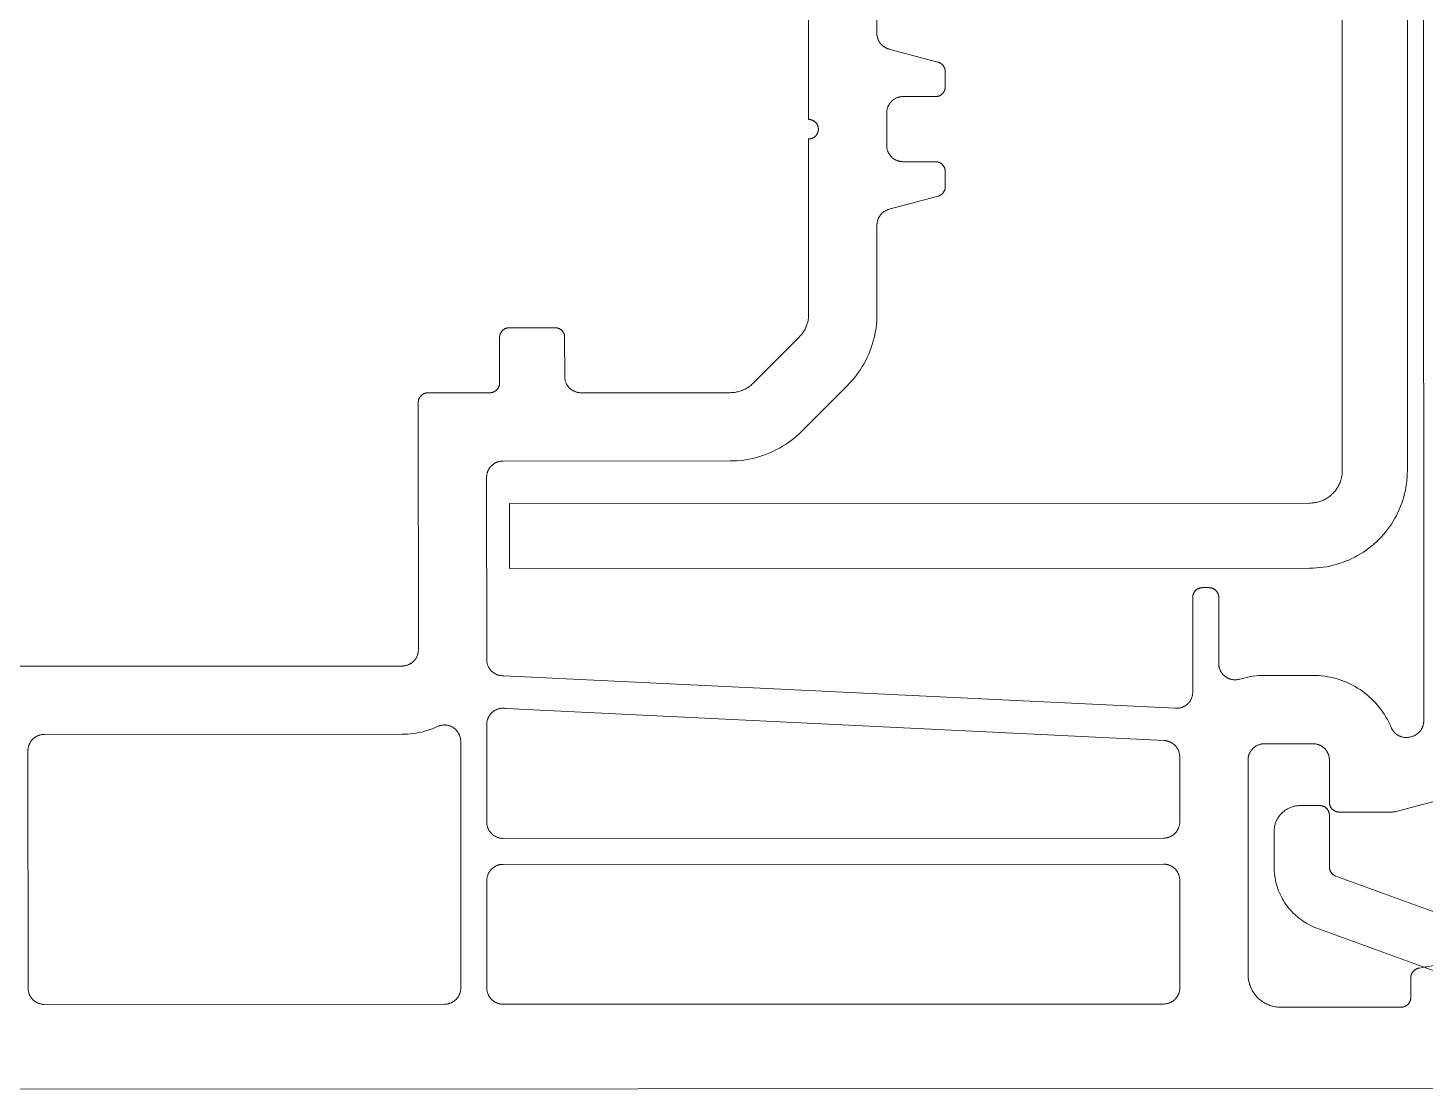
# Model space of a CAD drawing. Header units: metres. Extents: x 19 to 230, y -653 to -519.
# Drawn here: x 25.29885 to 25.34179, y -530.01703 to -529.9844 of the extents above; entities that cross this region are included whole.
import ezdxf

# ---------------------------------------------------------------- set-up
doc = ezdxf.new("R2010")
doc.units = ezdxf.units.M
doc.header["$LTSCALE"] = 0.0125
doc.layers.add('05Fenster', color=171, linetype='Continuous', lineweight=15)
doc.layers.add('Fenster2', color=161, linetype='Continuous', lineweight=5)

# ---------------------------------------------------------------- blocks, each defined once
blk = doc.blocks.new('ElementFe seite')
at = {"layer": 'Fenster2', "flags": 128}
for points in [[(56.799, 205.2), (108.299, 205.2)], [(102.299, 202.7), (102.265, 202.699), (102.231, 202.697), (102.197, 202.695), (102.163, 202.69), (102.13, 202.685), (102.096, 202.679), (102.063, 202.671), (102.03, 202.663), (101.997, 202.653), (101.965, 202.642), (101.933, 202.63), (101.901, 202.617), (101.87, 202.603), (101.839, 202.588), (101.809, 202.571), (101.78, 202.554), (101.751, 202.536), (101.723, 202.517), (101.695, 202.497), (101.668, 202.476), (101.642, 202.454), (101.617, 202.431), (101.592, 202.407), (101.569, 202.382), (101.546, 202.357), (101.524, 202.331), (101.503, 202.304), (101.482, 202.276), (101.463, 202.248), (101.445, 202.219), (101.428, 202.19), (101.412, 202.16), (101.396, 202.129), (101.382, 202.098), (101.369, 202.067), (101.357, 202.035), (101.346, 202.002), (101.337, 201.97), (101.328, 201.937), (101.32, 201.903), (101.314, 201.87), (101.309, 201.836), (101.305, 201.802), (101.302, 201.768), (101.3, 201.734), (101.299, 201.7)], [(105.999, 202.7), (102.299, 202.7)], [(106.299, 202.4), (106.299, 202.41), (106.299, 202.42), (106.298, 202.43), (106.297, 202.441), (106.295, 202.451), (106.293, 202.461), (106.291, 202.471), (106.288, 202.481), (106.285, 202.491), (106.282, 202.5), (106.279, 202.51), (106.275, 202.519), (106.27, 202.529), (106.266, 202.538), (106.261, 202.547), (106.256, 202.556), (106.25, 202.564), (106.245, 202.573), (106.239, 202.581), (106.232, 202.589), (106.226, 202.597), (106.219, 202.605), (106.212, 202.612), (106.204, 202.619), (106.197, 202.626), (106.189, 202.633), (106.181, 202.639), (106.172, 202.645), (106.164, 202.651), (106.155, 202.656), (106.146, 202.661), (106.137, 202.666), (106.128, 202.671), (106.119, 202.675), (106.11, 202.679), (106.1, 202.682), (106.09, 202.686), (106.08, 202.689), (106.07, 202.691), (106.061, 202.694), (106.05, 202.695), (106.04, 202.697), (106.03, 202.698), (106.02, 202.699), (106.01, 202.7), (105.999, 202.7)], [(64.299, 202.6), (64.282, 202.6), (64.265, 202.599), (64.248, 202.597), (64.231, 202.595), (64.214, 202.593), (64.197, 202.589), (64.181, 202.586), (64.164, 202.581), (64.148, 202.576), (64.132, 202.571), (64.116, 202.565), (64.1, 202.558), (64.084, 202.551), (64.069, 202.544), (64.054, 202.536), (64.039, 202.527), (64.025, 202.518), (64.011, 202.508), (63.997, 202.498), (63.983, 202.488), (63.97, 202.477), (63.958, 202.465), (63.945, 202.453), (63.934, 202.441), (63.922, 202.428), (63.911, 202.415), (63.901, 202.402), (63.89, 202.388), (63.881, 202.374), (63.872, 202.36), (63.863, 202.345), (63.855, 202.33), (63.847, 202.315), (63.84, 202.299), (63.834, 202.283), (63.828, 202.267), (63.822, 202.251), (63.818, 202.235), (63.813, 202.218), (63.809, 202.202), (63.806, 202.185), (63.804, 202.168), (63.802, 202.151), (63.8, 202.134), (63.799, 202.117), (63.799, 202.1)], [(76.599, 202.6), (64.299, 202.6)], [(77.099, 202.1), (77.099, 202.117), (77.098, 202.134), (77.097, 202.151), (77.095, 202.168), (77.092, 202.185), (77.089, 202.202), (77.085, 202.218), (77.081, 202.235), (77.076, 202.251), (77.071, 202.267), (77.065, 202.283), (77.058, 202.299), (77.051, 202.315), (77.043, 202.33), (77.035, 202.345), (77.027, 202.36), (77.018, 202.374), (77.008, 202.388), (76.998, 202.402), (76.987, 202.415), (76.976, 202.428), (76.965, 202.441), (76.953, 202.453), (76.941, 202.465), (76.928, 202.477), (76.915, 202.488), (76.902, 202.498), (76.888, 202.508), (76.874, 202.518), (76.859, 202.527), (76.845, 202.536), (76.829, 202.544), (76.814, 202.551), (76.799, 202.558), (76.783, 202.565), (76.767, 202.571), (76.751, 202.576), (76.734, 202.581), (76.718, 202.586), (76.701, 202.589), (76.684, 202.593), (76.668, 202.595), (76.651, 202.597), (76.634, 202.599), (76.617, 202.6), (76.599, 202.6)], [(78.399, 202.6), (78.382, 202.6), (78.365, 202.599), (78.348, 202.597), (78.331, 202.595), (78.315, 202.593), (78.298, 202.589), (78.281, 202.586), (78.265, 202.581), (78.248, 202.576), (78.232, 202.571), (78.216, 202.565), (78.2, 202.558), (78.185, 202.551), (78.169, 202.544), (78.154, 202.536), (78.14, 202.527), (78.125, 202.518), (78.111, 202.508), (78.097, 202.498), (78.084, 202.488), (78.071, 202.477), (78.058, 202.465), (78.046, 202.453), (78.034, 202.441), (78.023, 202.428), (78.012, 202.415), (78.001, 202.402), (77.991, 202.388), (77.981, 202.374), (77.972, 202.36), (77.964, 202.345), (77.956, 202.33), (77.948, 202.315), (77.941, 202.299), (77.934, 202.283), (77.928, 202.267), (77.923, 202.251), (77.918, 202.235), (77.914, 202.218), (77.91, 202.202), (77.907, 202.185), (77.904, 202.168), (77.902, 202.151), (77.901, 202.134), (77.9, 202.117), (77.899, 202.1)], [(98.699, 202.6), (78.399, 202.6)], [(99.199, 202.1), (99.199, 202.117), (99.198, 202.134), (99.197, 202.151), (99.195, 202.168), (99.192, 202.185), (99.189, 202.202), (99.185, 202.218), (99.181, 202.235), (99.176, 202.251), (99.171, 202.267), (99.165, 202.283), (99.158, 202.299), (99.151, 202.315), (99.143, 202.33), (99.135, 202.345), (99.127, 202.36), (99.118, 202.374), (99.108, 202.388), (99.098, 202.402), (99.087, 202.415), (99.076, 202.428), (99.065, 202.441), (99.053, 202.453), (99.041, 202.465), (99.028, 202.477), (99.015, 202.488), (99.002, 202.498), (98.988, 202.508), (98.974, 202.518), (98.959, 202.527), (98.945, 202.536), (98.929, 202.544), (98.914, 202.551), (98.899, 202.558), (98.883, 202.565), (98.867, 202.571), (98.851, 202.576), (98.834, 202.581), (98.818, 202.586), (98.801, 202.589), (98.784, 202.593), (98.768, 202.595), (98.751, 202.597), (98.734, 202.599), (98.717, 202.6), (98.699, 202.6)], [(106.299, 201.796), (106.299, 202.4)], [(63.799, 202.1), (63.799, 194.8)], [(77.099, 194.514), (77.099, 202.1)], [(77.899, 202.1), (77.899, 198.8)], [(99.199, 198.8), (99.199, 202.1)], [(101.299, 201.7), (101.299, 195.1)], [(103.415, 200.269), (107.015, 201.579)], [(106.547, 201.501), (106.537, 201.503), (106.527, 201.505), (106.517, 201.508), (106.507, 201.511), (106.497, 201.515), (106.487, 201.518), (106.477, 201.522), (106.468, 201.527), (106.459, 201.532), (106.449, 201.537), (106.44, 201.542), (106.432, 201.548), (106.423, 201.554), (106.415, 201.56), (106.407, 201.567), (106.399, 201.574), (106.391, 201.581), (106.384, 201.588), (106.377, 201.596), (106.37, 201.604), (106.363, 201.612), (106.357, 201.62), (106.351, 201.629), (106.345, 201.638), (106.34, 201.646), (106.335, 201.656), (106.33, 201.665), (106.325, 201.674), (106.321, 201.684), (106.318, 201.694), (106.314, 201.704), (106.311, 201.714), (106.308, 201.724), (106.306, 201.734), (106.304, 201.744), (106.302, 201.755), (106.301, 201.765), (106.3, 201.776), (106.3, 201.786), (106.299, 201.796)], [(108.213, 201.207), (106.547, 201.501)], [(102.099, 198.39), (102.101, 198.457), (102.104, 198.525), (102.11, 198.593), (102.118, 198.66), (102.128, 198.727), (102.141, 198.794), (102.156, 198.86), (102.173, 198.926), (102.192, 198.991), (102.214, 199.055), (102.237, 199.119), (102.263, 199.182), (102.291, 199.244), (102.321, 199.304), (102.353, 199.364), (102.387, 199.423), (102.423, 199.48), (102.461, 199.537), (102.501, 199.592), (102.543, 199.645), (102.586, 199.697), (102.631, 199.748), (102.678, 199.797), (102.727, 199.844), (102.777, 199.89), (102.829, 199.934), (102.882, 199.976), (102.936, 200.017), (102.992, 200.055), (103.05, 200.092), (103.108, 200.126), (103.167, 200.159), (103.228, 200.19), (103.29, 200.218), (103.352, 200.245), (103.415, 200.269)], [(107.597, 199.982), (103.997, 198.671)], [(77.899, 198.8), (77.9, 198.783), (77.901, 198.766), (77.902, 198.749), (77.904, 198.732), (77.907, 198.715), (77.91, 198.698), (77.914, 198.681), (77.918, 198.665), (77.923, 198.649), (77.928, 198.632), (77.934, 198.616), (77.941, 198.601), (77.948, 198.585), (77.956, 198.57), (77.964, 198.555), (77.972, 198.54), (77.981, 198.526), (77.991, 198.511), (78.001, 198.498), (78.012, 198.484), (78.023, 198.471), (78.034, 198.459), (78.046, 198.446), (78.058, 198.434), (78.071, 198.423), (78.084, 198.412), (78.097, 198.401), (78.111, 198.391), (78.125, 198.382), (78.14, 198.373), (78.154, 198.364), (78.169, 198.356), (78.185, 198.348), (78.2, 198.341), (78.216, 198.335), (78.232, 198.329), (78.248, 198.323), (78.265, 198.318), (78.281, 198.314), (78.298, 198.31), (78.315, 198.307), (78.331, 198.304), (78.348, 198.302), (78.365, 198.301), (78.382, 198.3), (78.399, 198.3)], [(98.699, 198.3), (98.717, 198.3), (98.734, 198.301), (98.751, 198.302), (98.768, 198.304), (98.784, 198.307), (98.801, 198.31), (98.818, 198.314), (98.834, 198.318), (98.851, 198.323), (98.867, 198.329), (98.883, 198.335), (98.899, 198.341), (98.914, 198.348), (98.929, 198.356), (98.945, 198.364), (98.959, 198.373), (98.974, 198.382), (98.988, 198.391), (99.002, 198.401), (99.015, 198.412), (99.028, 198.423), (99.041, 198.434), (99.053, 198.446), (99.065, 198.459), (99.076, 198.471), (99.087, 198.484), (99.098, 198.498), (99.108, 198.511), (99.118, 198.526), (99.127, 198.54), (99.135, 198.555), (99.143, 198.57), (99.151, 198.585), (99.158, 198.601), (99.165, 198.616), (99.171, 198.632), (99.176, 198.649), (99.181, 198.665), (99.185, 198.681), (99.189, 198.698), (99.192, 198.715), (99.195, 198.732), (99.197, 198.749), (99.198, 198.766), (99.199, 198.783), (99.199, 198.8)], [(103.997, 198.671), (103.987, 198.668), (103.978, 198.664), (103.969, 198.66), (103.96, 198.655), (103.951, 198.65), (103.942, 198.645), (103.933, 198.639), (103.925, 198.634), (103.917, 198.628), (103.909, 198.621), (103.901, 198.615), (103.894, 198.608), (103.886, 198.601), (103.879, 198.593), (103.872, 198.586), (103.866, 198.578), (103.86, 198.57), (103.854, 198.562), (103.848, 198.553), (103.843, 198.545), (103.838, 198.536), (103.833, 198.527), (103.828, 198.518), (103.824, 198.508), (103.82, 198.499), (103.817, 198.489), (103.813, 198.48), (103.81, 198.47), (103.808, 198.46), (103.806, 198.45), (103.804, 198.44), (103.802, 198.43), (103.801, 198.42), (103.8, 198.41), (103.8, 198.4), (103.799, 198.39)], [(78.399, 198.3), (98.699, 198.3)], [(102.099, 197.3), (102.099, 198.39)], [(103.799, 198.39), (103.799, 196.8)], [(78.399, 197.5), (78.382, 197.5), (78.365, 197.499), (78.348, 197.497), (78.331, 197.495), (78.315, 197.493), (78.298, 197.489), (78.281, 197.486), (78.265, 197.481), (78.248, 197.476), (78.232, 197.471), (78.216, 197.465), (78.2, 197.458), (78.185, 197.451), (78.169, 197.444), (78.154, 197.436), (78.14, 197.427), (78.125, 197.418), (78.111, 197.408), (78.097, 197.398), (78.084, 197.388), (78.071, 197.377), (78.058, 197.365), (78.046, 197.353), (78.034, 197.341), (78.023, 197.328), (78.012, 197.315), (78.001, 197.302), (77.991, 197.288), (77.981, 197.274), (77.972, 197.26), (77.964, 197.245), (77.956, 197.23), (77.948, 197.215), (77.941, 197.199), (77.934, 197.183), (77.928, 197.167), (77.923, 197.151), (77.918, 197.135), (77.914, 197.118), (77.91, 197.102), (77.907, 197.085), (77.904, 197.068), (77.902, 197.051), (77.901, 197.034), (77.9, 197.017), (77.899, 197)], [(98.699, 197.5), (78.399, 197.5)], [(99.199, 197), (99.199, 197.017), (99.198, 197.034), (99.197, 197.051), (99.195, 197.068), (99.192, 197.085), (99.189, 197.102), (99.185, 197.118), (99.181, 197.135), (99.176, 197.151), (99.171, 197.167), (99.165, 197.183), (99.158, 197.199), (99.151, 197.215), (99.143, 197.23), (99.135, 197.245), (99.127, 197.26), (99.118, 197.274), (99.108, 197.288), (99.098, 197.302), (99.087, 197.315), (99.076, 197.328), (99.065, 197.341), (99.053, 197.353), (99.041, 197.365), (99.028, 197.377), (99.015, 197.388), (99.002, 197.398), (98.988, 197.408), (98.974, 197.418), (98.959, 197.427), (98.945, 197.436), (98.929, 197.444), (98.914, 197.451), (98.899, 197.458), (98.883, 197.465), (98.867, 197.471), (98.851, 197.476), (98.834, 197.481), (98.818, 197.486), (98.801, 197.489), (98.784, 197.493), (98.768, 197.495), (98.751, 197.497), (98.734, 197.499), (98.717, 197.5), (98.699, 197.5)], [(102.899, 196.5), (102.872, 196.5), (102.845, 196.502), (102.818, 196.504), (102.791, 196.507), (102.764, 196.511), (102.737, 196.517), (102.71, 196.523), (102.684, 196.529), (102.657, 196.537), (102.632, 196.546), (102.606, 196.556), (102.581, 196.566), (102.556, 196.577), (102.531, 196.59), (102.507, 196.602), (102.484, 196.616), (102.461, 196.631), (102.438, 196.646), (102.416, 196.662), (102.395, 196.679), (102.374, 196.697), (102.353, 196.715), (102.334, 196.734), (102.315, 196.754), (102.296, 196.774), (102.279, 196.795), (102.262, 196.816), (102.246, 196.838), (102.231, 196.861), (102.216, 196.884), (102.202, 196.908), (102.189, 196.932), (102.177, 196.956), (102.166, 196.981), (102.155, 197.006), (102.146, 197.032), (102.137, 197.058), (102.129, 197.084), (102.122, 197.11), (102.116, 197.137), (102.111, 197.164), (102.107, 197.191), (102.104, 197.218), (102.101, 197.245), (102.1, 197.272), (102.099, 197.3)], [(77.899, 197), (77.899, 194)], [(99.199, 195), (99.199, 197)], [(103.799, 196.8), (103.799, 196.79), (103.799, 196.779), (103.798, 196.769), (103.797, 196.759), (103.795, 196.749), (103.793, 196.739), (103.791, 196.729), (103.788, 196.719), (103.785, 196.709), (103.782, 196.699), (103.779, 196.69), (103.775, 196.68), (103.77, 196.671), (103.766, 196.662), (103.761, 196.653), (103.756, 196.644), (103.75, 196.635), (103.745, 196.627), (103.739, 196.619), (103.732, 196.61), (103.726, 196.603), (103.719, 196.595), (103.712, 196.588), (103.704, 196.581), (103.697, 196.574), (103.689, 196.567), (103.681, 196.561), (103.672, 196.555), (103.664, 196.549), (103.655, 196.543), (103.646, 196.538), (103.637, 196.533), (103.628, 196.529), (103.619, 196.525), (103.61, 196.521), (103.6, 196.517), (103.59, 196.514), (103.58, 196.511), (103.57, 196.508), (103.561, 196.506), (103.55, 196.504), (103.54, 196.503), (103.53, 196.501), (103.52, 196.501), (103.51, 196.5), (103.499, 196.5)], [(103.799, 196.4), (103.8, 196.41), (103.8, 196.42), (103.801, 196.43), (103.802, 196.441), (103.804, 196.451), (103.806, 196.461), (103.808, 196.471), (103.811, 196.481), (103.814, 196.491), (103.817, 196.5), (103.82, 196.51), (103.824, 196.519), (103.829, 196.529), (103.833, 196.538), (103.838, 196.547), (103.843, 196.556), (103.849, 196.564), (103.854, 196.573), (103.86, 196.581), (103.867, 196.589), (103.873, 196.597), (103.88, 196.605), (103.887, 196.612), (103.895, 196.619), (103.902, 196.626), (103.91, 196.633), (103.918, 196.639), (103.926, 196.645), (103.935, 196.651), (103.944, 196.656), (103.952, 196.661), (103.961, 196.666), (103.971, 196.671), (103.98, 196.675), (103.989, 196.679), (103.999, 196.682), (104.009, 196.686), (104.019, 196.689), (104.028, 196.691), (104.038, 196.694), (104.048, 196.695), (104.059, 196.697), (104.069, 196.698), (104.079, 196.699), (104.089, 196.7), (104.099, 196.7)], [(104.099, 196.7), (105.727, 196.7)], [(105.727, 196.7), (105.743, 196.7), (105.76, 196.699), (105.776, 196.697), (105.792, 196.696), (105.808, 196.693), (105.824, 196.69), (105.84, 196.687), (105.856, 196.683)], [(105.856, 196.683), (108.429, 195.993)], [(103.499, 196.5), (102.899, 196.5)], [(103.799, 195.624), (103.799, 196.4)], [(103.799, 195.1), (103.799, 195.624)], [(98.724, 194.5), (98.741, 194.501), (98.758, 194.503), (98.776, 194.505), (98.793, 194.508), (98.81, 194.512), (98.826, 194.516), (98.843, 194.521), (98.859, 194.526), (98.876, 194.532), (98.892, 194.538), (98.908, 194.545), (98.923, 194.552), (98.939, 194.56), (98.954, 194.569), (98.968, 194.578), (98.983, 194.588), (98.997, 194.598), (99.011, 194.608), (99.024, 194.619), (99.037, 194.631), (99.049, 194.642), (99.062, 194.655), (99.073, 194.667), (99.085, 194.681), (99.095, 194.694), (99.106, 194.708), (99.115, 194.722), (99.125, 194.737), (99.134, 194.752), (99.142, 194.767), (99.15, 194.782), (99.157, 194.798), (99.164, 194.814), (99.17, 194.83), (99.175, 194.846), (99.18, 194.863), (99.185, 194.88), (99.189, 194.896), (99.192, 194.913), (99.195, 194.931), (99.197, 194.948), (99.198, 194.965), (99.199, 194.982), (99.199, 195)], [(101.299, 195.1), (101.3, 195.083), (101.301, 195.066), (101.302, 195.049), (101.304, 195.032), (101.307, 195.015), (101.31, 194.998), (101.314, 194.981), (101.318, 194.965), (101.323, 194.949), (101.328, 194.932), (101.334, 194.916), (101.341, 194.901), (101.348, 194.885), (101.356, 194.87), (101.364, 194.855), (101.372, 194.84), (101.381, 194.826), (101.391, 194.811), (101.401, 194.798), (101.412, 194.784), (101.423, 194.771), (101.434, 194.759), (101.446, 194.746), (101.458, 194.734), (101.471, 194.723), (101.484, 194.712), (101.497, 194.701), (101.511, 194.691), (101.525, 194.682), (101.54, 194.673), (101.554, 194.664), (101.569, 194.656), (101.585, 194.648), (101.6, 194.641), (101.616, 194.635), (101.632, 194.629), (101.648, 194.623), (101.665, 194.618), (101.681, 194.614), (101.698, 194.61), (101.715, 194.607), (101.731, 194.604), (101.748, 194.602), (101.765, 194.601), (101.782, 194.6), (101.799, 194.6)], [(103.299, 194.6), (103.317, 194.6), (103.334, 194.601), (103.351, 194.602), (103.368, 194.604), (103.384, 194.607), (103.401, 194.61), (103.418, 194.614), (103.434, 194.618), (103.451, 194.623), (103.467, 194.629), (103.483, 194.635), (103.499, 194.641), (103.514, 194.648), (103.53, 194.656), (103.545, 194.664), (103.559, 194.673), (103.574, 194.682), (103.588, 194.691), (103.602, 194.701), (103.615, 194.712), (103.628, 194.723), (103.641, 194.734), (103.653, 194.746), (103.665, 194.759), (103.676, 194.771), (103.687, 194.784), (103.698, 194.798), (103.708, 194.811), (103.718, 194.826), (103.727, 194.84), (103.735, 194.855), (103.743, 194.87), (103.751, 194.885), (103.758, 194.901), (103.765, 194.916), (103.771, 194.932), (103.776, 194.949), (103.781, 194.965), (103.785, 194.981), (103.789, 194.998), (103.792, 195.015), (103.795, 195.032), (103.797, 195.049), (103.798, 195.066), (103.799, 195.083), (103.799, 195.1)], [(63.799, 194.8), (63.799, 194.783), (63.8, 194.766), (63.802, 194.749), (63.804, 194.732), (63.806, 194.715), (63.809, 194.698), (63.813, 194.681), (63.818, 194.665), (63.822, 194.649), (63.828, 194.632), (63.834, 194.616), (63.84, 194.601), (63.847, 194.585), (63.855, 194.57), (63.863, 194.555), (63.872, 194.54), (63.881, 194.526), (63.89, 194.511), (63.901, 194.498), (63.911, 194.484), (63.922, 194.471), (63.934, 194.459), (63.945, 194.446), (63.958, 194.434), (63.97, 194.423), (63.983, 194.412), (63.997, 194.401), (64.011, 194.391), (64.025, 194.382), (64.039, 194.373), (64.054, 194.364), (64.069, 194.356), (64.084, 194.348), (64.1, 194.341), (64.116, 194.335), (64.132, 194.329), (64.148, 194.323), (64.164, 194.318), (64.181, 194.314), (64.197, 194.31), (64.214, 194.307), (64.231, 194.304), (64.248, 194.302), (64.265, 194.301), (64.282, 194.3), (64.299, 194.3)], [(101.799, 194.6), (103.299, 194.6)], [(64.299, 194.3), (75.299, 194.3)], [(75.299, 194.3), (75.386, 194.298), (75.472, 194.294), (75.559, 194.287), (75.645, 194.277), (75.73, 194.264), (75.815, 194.248), (75.9, 194.23), (75.984, 194.208), (76.067, 194.184), (76.149, 194.157), (76.23, 194.127), (76.311, 194.095), (76.39, 194.06)], [(76.39, 194.06), (76.406, 194.053), (76.422, 194.047), (76.438, 194.041), (76.454, 194.036), (76.471, 194.031), (76.488, 194.027), (76.505, 194.023), (76.522, 194.02), (76.539, 194.018), (76.556, 194.016), (76.573, 194.015), (76.59, 194.014), (76.608, 194.014), (76.625, 194.015), (76.642, 194.016), (76.659, 194.018), (76.676, 194.02), (76.693, 194.023), (76.71, 194.027), (76.727, 194.031), (76.744, 194.035), (76.76, 194.041), (76.776, 194.046), (76.792, 194.053), (76.808, 194.06), (76.824, 194.067), (76.839, 194.075), (76.854, 194.084), (76.869, 194.093), (76.883, 194.102), (76.897, 194.112), (76.911, 194.123), (76.924, 194.134), (76.937, 194.145), (76.95, 194.157), (76.962, 194.17), (76.974, 194.182), (76.985, 194.195), (76.996, 194.209), (77.006, 194.223), (77.016, 194.237), (77.025, 194.252), (77.034, 194.266), (77.042, 194.282), (77.05, 194.297), (77.057, 194.313), (77.064, 194.329), (77.07, 194.345), (77.075, 194.361), (77.08, 194.378), (77.085, 194.394), (77.089, 194.411), (77.092, 194.428), (77.095, 194.445), (77.097, 194.462), (77.098, 194.48), (77.099, 194.497), (77.099, 194.514)], [(78.489, 193.508), (98.724, 194.5)], [(105.7, 194.101), (105.664, 194.019), (105.625, 193.938), (105.584, 193.858), (105.539, 193.78), (105.492, 193.703), (105.443, 193.628), (105.39, 193.555), (105.336, 193.483), (105.279, 193.414), (105.219, 193.346), (105.157, 193.281), (105.093, 193.218), (105.027, 193.157), (104.959, 193.098), (104.888, 193.042), (104.816, 192.988), (104.742, 192.937), (104.667, 192.888), (104.589, 192.842), (104.51, 192.799), (104.43, 192.759), (104.348, 192.721), (104.265, 192.686), (104.181, 192.654), (104.096, 192.625), (104.01, 192.599), (103.923, 192.576), (103.835, 192.556), (103.747, 192.539), (103.658, 192.525), (103.569, 192.514), (103.479, 192.506), (103.389, 192.501), (103.299, 192.5)], [(106.291, 194.392), (106.275, 194.396), (106.258, 194.4), (106.241, 194.403), (106.224, 194.405), (106.207, 194.407), (106.19, 194.408), (106.173, 194.409), (106.156, 194.409), (106.139, 194.409), (106.121, 194.408), (106.104, 194.406), (106.087, 194.404), (106.071, 194.401), (106.054, 194.397), (106.037, 194.393), (106.021, 194.389), (106.004, 194.384), (105.988, 194.378), (105.972, 194.372), (105.956, 194.365), (105.941, 194.358), (105.926, 194.35), (105.911, 194.342), (105.896, 194.333), (105.882, 194.323), (105.868, 194.314), (105.854, 194.303), (105.841, 194.293), (105.828, 194.281), (105.815, 194.27), (105.803, 194.258), (105.791, 194.245), (105.78, 194.232), (105.769, 194.219), (105.759, 194.205), (105.749, 194.191), (105.74, 194.177), (105.731, 194.163), (105.722, 194.148), (105.714, 194.132), (105.707, 194.117), (105.7, 194.101)], [(106.329, 194.382), (106.291, 194.392)], [(106.699, 193.899), (106.699, 193.916), (106.698, 193.934), (106.697, 193.951), (106.695, 193.968), (106.692, 193.985), (106.689, 194.002), (106.685, 194.019), (106.681, 194.035), (106.676, 194.052), (106.67, 194.068), (106.664, 194.084), (106.657, 194.1), (106.65, 194.116), (106.642, 194.131), (106.634, 194.146), (106.625, 194.161), (106.616, 194.175), (106.606, 194.19), (106.596, 194.203), (106.585, 194.217), (106.574, 194.23), (106.563, 194.243), (106.551, 194.255), (106.538, 194.267), (106.525, 194.278), (106.512, 194.289), (106.498, 194.3), (106.484, 194.31), (106.47, 194.32), (106.455, 194.329), (106.44, 194.337), (106.425, 194.345), (106.41, 194.353), (106.394, 194.36), (106.378, 194.366), (106.362, 194.372), (106.345, 194.377), (106.329, 194.382)], [(77.899, 194), (77.9, 193.983), (77.901, 193.965), (77.902, 193.948), (77.904, 193.931), (77.907, 193.914), (77.91, 193.898), (77.914, 193.881), (77.918, 193.864), (77.923, 193.848), (77.929, 193.831), (77.935, 193.815), (77.941, 193.8), (77.948, 193.784), (77.956, 193.769), (77.964, 193.753), (77.973, 193.739), (77.982, 193.724), (77.992, 193.71), (78.002, 193.696), (78.013, 193.683), (78.024, 193.67), (78.036, 193.657), (78.047, 193.645), (78.06, 193.633), (78.073, 193.621), (78.086, 193.61), (78.099, 193.6), (78.113, 193.59), (78.128, 193.58), (78.142, 193.571), (78.157, 193.563), (78.172, 193.554), (78.188, 193.547), (78.203, 193.54), (78.219, 193.533), (78.235, 193.528), (78.252, 193.522), (78.268, 193.517), (78.285, 193.513), (78.302, 193.509), (78.318, 193.506), (78.335, 193.504), (78.352, 193.502), (78.37, 193.501), (78.387, 193.5), (78.404, 193.5), (78.421, 193.5), (78.438, 193.501), (78.455, 193.503), (78.472, 193.505), (78.489, 193.508)], [(106.699, 152.3), (106.699, 193.899)], [(99.075, 193.508), (78.427, 192.499)], [(99.599, 193.009), (99.599, 193.026), (99.598, 193.043), (99.597, 193.061), (99.595, 193.078), (99.592, 193.095), (99.589, 193.112), (99.585, 193.128), (99.581, 193.145), (99.576, 193.162), (99.57, 193.178), (99.564, 193.194), (99.557, 193.21), (99.55, 193.225), (99.542, 193.241), (99.534, 193.256), (99.525, 193.271), (99.516, 193.285), (99.506, 193.3), (99.496, 193.313), (99.485, 193.327), (99.474, 193.34), (99.463, 193.353), (99.45, 193.365), (99.438, 193.377), (99.425, 193.388), (99.412, 193.399), (99.398, 193.41), (99.384, 193.42), (99.37, 193.429), (99.355, 193.439), (99.34, 193.447), (99.325, 193.455), (99.31, 193.463), (99.294, 193.47), (99.278, 193.476), (99.262, 193.482), (99.245, 193.487), (99.229, 193.492), (99.212, 193.496), (99.195, 193.5), (99.178, 193.503), (99.161, 193.505), (99.144, 193.507), (99.127, 193.508), (99.11, 193.509), (99.092, 193.509), (99.075, 193.508)], [(99.599, 190.1), (99.599, 193.009)], [(78.427, 192.499), (78.41, 192.5), (78.392, 192.5), (78.375, 192.499), (78.358, 192.498), (78.341, 192.496), (78.324, 192.494), (78.306, 192.491), (78.29, 192.488), (78.273, 192.483), (78.256, 192.479), (78.24, 192.474), (78.223, 192.468), (78.207, 192.461), (78.191, 192.454), (78.176, 192.447), (78.16, 192.439), (78.145, 192.43), (78.131, 192.421), (78.116, 192.412), (78.102, 192.402), (78.088, 192.391), (78.075, 192.38), (78.062, 192.369), (78.05, 192.357), (78.037, 192.345), (78.026, 192.332), (78.014, 192.319), (78.004, 192.305), (77.993, 192.291), (77.983, 192.277), (77.974, 192.263), (77.965, 192.248), (77.957, 192.233), (77.949, 192.217), (77.942, 192.201), (77.935, 192.186), (77.929, 192.169), (77.924, 192.153), (77.918, 192.136), (77.914, 192.12), (77.91, 192.103), (77.907, 192.086), (77.904, 192.069), (77.902, 192.052), (77.901, 192.034), (77.9, 192.017), (77.899, 192)], [(101.045, 192.612), (101.028, 192.617), (101.011, 192.621), (100.994, 192.624), (100.977, 192.627), (100.96, 192.63), (100.943, 192.631), (100.926, 192.633), (100.909, 192.633), (100.891, 192.633), (100.874, 192.633), (100.857, 192.632), (100.84, 192.63), (100.823, 192.627), (100.806, 192.624), (100.789, 192.621), (100.772, 192.617), (100.755, 192.612), (100.739, 192.607), (100.723, 192.601), (100.706, 192.595), (100.691, 192.588), (100.675, 192.58), (100.66, 192.572), (100.645, 192.564), (100.63, 192.555), (100.616, 192.545), (100.602, 192.535), (100.588, 192.524), (100.575, 192.513), (100.562, 192.502), (100.549, 192.49), (100.537, 192.478), (100.525, 192.465), (100.514, 192.452), (100.503, 192.438), (100.493, 192.425), (100.483, 192.41), (100.474, 192.396), (100.465, 192.381), (100.457, 192.366), (100.449, 192.35), (100.442, 192.335), (100.435, 192.319), (100.429, 192.303), (100.423, 192.286), (100.418, 192.27), (100.414, 192.253), (100.41, 192.236), (100.407, 192.219), (100.404, 192.202), (100.402, 192.185), (100.401, 192.168), (100.4, 192.151), (100.399, 192.133)], [(101.799, 192.5), (101.714, 192.501), (101.629, 192.505), (101.545, 192.512), (101.46, 192.522), (101.376, 192.535), (101.292, 192.55), (101.209, 192.568), (101.126, 192.588), (101.045, 192.612)], [(103.299, 192.5), (101.799, 192.5)], [(75.299, 192.2), (61.39, 192.2)], [(75.799, 191.7), (75.799, 191.717), (75.798, 191.734), (75.797, 191.751), (75.795, 191.768), (75.792, 191.785), (75.789, 191.802), (75.785, 191.818), (75.781, 191.835), (75.776, 191.851), (75.771, 191.867), (75.765, 191.883), (75.758, 191.899), (75.751, 191.915), (75.743, 191.93), (75.735, 191.945), (75.727, 191.96), (75.718, 191.974), (75.708, 191.988), (75.698, 192.002), (75.687, 192.015), (75.676, 192.028), (75.665, 192.041), (75.653, 192.053), (75.641, 192.065), (75.628, 192.077), (75.615, 192.088), (75.602, 192.098), (75.588, 192.108), (75.574, 192.118), (75.559, 192.127), (75.545, 192.136), (75.529, 192.144), (75.514, 192.151), (75.499, 192.158), (75.483, 192.165), (75.467, 192.171), (75.451, 192.176), (75.434, 192.181), (75.418, 192.186), (75.401, 192.189), (75.384, 192.193), (75.368, 192.195), (75.351, 192.197), (75.334, 192.199), (75.317, 192.2), (75.299, 192.2)], [(77.899, 192), (77.899, 186.4)], [(100.399, 192.133), (100.399, 190.1)], [(75.799, 184.1), (75.799, 191.7)], [(99.899, 189.8), (99.889, 189.8), (99.879, 189.801), (99.868, 189.801), (99.858, 189.803), (99.847, 189.804), (99.837, 189.806), (99.827, 189.809), (99.817, 189.811), (99.807, 189.814), (99.797, 189.818), (99.787, 189.822), (99.777, 189.826), (99.768, 189.83), (99.759, 189.835), (99.749, 189.84), (99.74, 189.845), (99.732, 189.851), (99.723, 189.857), (99.715, 189.863), (99.707, 189.87), (99.699, 189.877), (99.691, 189.884), (99.684, 189.891), (99.677, 189.899), (99.67, 189.907), (99.663, 189.915), (99.657, 189.923), (99.651, 189.932), (99.645, 189.941), (99.64, 189.95), (99.635, 189.959), (99.63, 189.968), (99.625, 189.978), (99.621, 189.987), (99.618, 189.997), (99.614, 190.007), (99.611, 190.017), (99.608, 190.027), (99.606, 190.037), (99.604, 190.048), (99.602, 190.058), (99.601, 190.068), (99.6, 190.079), (99.6, 190.089), (99.599, 190.1)], [(100.399, 190.1), (100.399, 190.09), (100.399, 190.079), (100.398, 190.069), (100.397, 190.059), (100.395, 190.049), (100.393, 190.039), (100.391, 190.029), (100.388, 190.019), (100.385, 190.009), (100.382, 189.999), (100.379, 189.99), (100.375, 189.98), (100.37, 189.971), (100.366, 189.962), (100.361, 189.953), (100.356, 189.944), (100.35, 189.935), (100.345, 189.927), (100.339, 189.919), (100.332, 189.91), (100.326, 189.903), (100.319, 189.895), (100.312, 189.888), (100.304, 189.881), (100.297, 189.874), (100.289, 189.867), (100.281, 189.861), (100.272, 189.855), (100.264, 189.849), (100.255, 189.843), (100.247, 189.838), (100.237, 189.833), (100.228, 189.829), (100.219, 189.825), (100.21, 189.821), (100.2, 189.817), (100.19, 189.814), (100.18, 189.811), (100.17, 189.808), (100.161, 189.806), (100.15, 189.804), (100.14, 189.803), (100.13, 189.801), (100.12, 189.801), (100.11, 189.8), (100.099, 189.8)], [(100.099, 189.8), (99.899, 189.8)], [(78.599, 189.2), (103.199, 189.2)], [(78.599, 187.2), (78.599, 189.2)], [(103.199, 189.2), (103.302, 189.198), (103.404, 189.193), (103.506, 189.184), (103.608, 189.172), (103.709, 189.156), (103.81, 189.137), (103.91, 189.114), (104.009, 189.089), (104.107, 189.059), (104.204, 189.027), (104.3, 188.991), (104.395, 188.951), (104.488, 188.909), (104.58, 188.863), (104.67, 188.815), (104.758, 188.763), (104.845, 188.708), (104.929, 188.651), (105.012, 188.59), (105.093, 188.527), (105.171, 188.461), (105.247, 188.392), (105.321, 188.321), (105.392, 188.247), (105.461, 188.171), (105.527, 188.093), (105.59, 188.013), (105.65, 187.93), (105.708, 187.845), (105.763, 187.759), (105.814, 187.67), (105.863, 187.58), (105.909, 187.488), (105.951, 187.395), (105.99, 187.3), (106.026, 187.204), (106.059, 187.107), (106.088, 187.009), (106.114, 186.91), (106.137, 186.81), (106.156, 186.71), (106.172, 186.608), (106.184, 186.507), (106.192, 186.405), (106.198, 186.302), (106.199, 186.2)], [(103.199, 187.2), (78.599, 187.2)], [(104.199, 186.2), (104.199, 186.234), (104.197, 186.268), (104.194, 186.302), (104.19, 186.336), (104.185, 186.37), (104.179, 186.403), (104.171, 186.437), (104.162, 186.47), (104.153, 186.502), (104.142, 186.535), (104.13, 186.567), (104.117, 186.598), (104.103, 186.629), (104.087, 186.66), (104.071, 186.69), (104.054, 186.719), (104.036, 186.748), (104.016, 186.776), (103.996, 186.804), (103.975, 186.831), (103.953, 186.857), (103.93, 186.882), (103.907, 186.907), (103.882, 186.931), (103.857, 186.954), (103.831, 186.976), (103.804, 186.997), (103.776, 187.017), (103.748, 187.036), (103.719, 187.054), (103.69, 187.071), (103.66, 187.088), (103.629, 187.103), (103.598, 187.117), (103.566, 187.13), (103.534, 187.142), (103.502, 187.153), (103.469, 187.163), (103.436, 187.171), (103.403, 187.179), (103.369, 187.185), (103.336, 187.19), (103.302, 187.195), (103.268, 187.197), (103.234, 187.199), (103.199, 187.2)], [(77.899, 186.4), (77.9, 186.383), (77.901, 186.366), (77.902, 186.349), (77.904, 186.332), (77.907, 186.315), (77.91, 186.298), (77.914, 186.281), (77.918, 186.265), (77.923, 186.249), (77.928, 186.232), (77.934, 186.216), (77.941, 186.201), (77.948, 186.185), (77.956, 186.17), (77.964, 186.155), (77.972, 186.14), (77.981, 186.126), (77.991, 186.111), (78.001, 186.098), (78.012, 186.084), (78.023, 186.071), (78.034, 186.059), (78.046, 186.046), (78.058, 186.034), (78.071, 186.023), (78.084, 186.012), (78.097, 186.001), (78.111, 185.991), (78.125, 185.982), (78.14, 185.973), (78.154, 185.964), (78.169, 185.956), (78.185, 185.948), (78.2, 185.941), (78.216, 185.935), (78.232, 185.929), (78.248, 185.923), (78.265, 185.918), (78.281, 185.914), (78.298, 185.91), (78.315, 185.907), (78.331, 185.904), (78.348, 185.902), (78.365, 185.901), (78.382, 185.9), (78.399, 185.9)], [(104.199, 156.6), (104.199, 186.2)], [(106.199, 186.2), (106.199, 156.6)], [(78.399, 185.9), (85.385, 185.9)], [(85.385, 185.9), (85.491, 185.898), (85.597, 185.893), (85.702, 185.884), (85.807, 185.871), (85.912, 185.855), (86.016, 185.835), (86.119, 185.812), (86.222, 185.785), (86.323, 185.755), (86.423, 185.721), (86.522, 185.684), (86.62, 185.643), (86.717, 185.599), (86.811, 185.552), (86.905, 185.502), (86.996, 185.449), (87.085, 185.392), (87.173, 185.332), (87.258, 185.27), (87.342, 185.205), (87.423, 185.136), (87.501, 185.065), (87.577, 184.992)], [(87.577, 184.992), (88.991, 183.578)], [(76.099, 183.8), (76.089, 183.8), (76.079, 183.801), (76.069, 183.801), (76.059, 183.803), (76.048, 183.804), (76.038, 183.806), (76.028, 183.808), (76.019, 183.811), (76.009, 183.814), (75.999, 183.817), (75.989, 183.821), (75.98, 183.825), (75.971, 183.829), (75.961, 183.833), (75.952, 183.838), (75.944, 183.843), (75.935, 183.849), (75.926, 183.855), (75.918, 183.861), (75.91, 183.867), (75.902, 183.874), (75.895, 183.881), (75.887, 183.888), (75.88, 183.895), (75.873, 183.903), (75.867, 183.91), (75.86, 183.919), (75.854, 183.927), (75.849, 183.935), (75.843, 183.944), (75.838, 183.953), (75.833, 183.962), (75.829, 183.971), (75.824, 183.98), (75.82, 183.99), (75.817, 183.999), (75.814, 184.009), (75.811, 184.019), (75.808, 184.029), (75.806, 184.039), (75.804, 184.049), (75.802, 184.059), (75.801, 184.069), (75.8, 184.079), (75.8, 184.09), (75.799, 184.1)], [(77.999, 183.8), (76.099, 183.8)], [(78.299, 183.5), (78.299, 183.51), (78.299, 183.52), (78.298, 183.53), (78.297, 183.541), (78.295, 183.551), (78.293, 183.561), (78.291, 183.571), (78.288, 183.581), (78.285, 183.591), (78.282, 183.6), (78.279, 183.61), (78.275, 183.619), (78.27, 183.629), (78.266, 183.638), (78.261, 183.647), (78.256, 183.656), (78.25, 183.664), (78.245, 183.673), (78.239, 183.681), (78.232, 183.689), (78.226, 183.697), (78.219, 183.705), (78.212, 183.712), (78.204, 183.719), (78.197, 183.726), (78.189, 183.733), (78.181, 183.739), (78.172, 183.745), (78.164, 183.751), (78.155, 183.756), (78.146, 183.761), (78.137, 183.766), (78.128, 183.771), (78.119, 183.775), (78.11, 183.779), (78.1, 183.782), (78.09, 183.786), (78.08, 183.789), (78.07, 183.791), (78.061, 183.794), (78.05, 183.795), (78.04, 183.797), (78.03, 183.798), (78.02, 183.799), (78.01, 183.8), (77.999, 183.8)], [(80.799, 183.8), (80.782, 183.8), (80.765, 183.799), (80.747, 183.797), (80.73, 183.795), (80.713, 183.792), (80.695, 183.789), (80.678, 183.785), (80.662, 183.78), (80.645, 183.775), (80.628, 183.77), (80.612, 183.763), (80.596, 183.757), (80.58, 183.749), (80.565, 183.741), (80.549, 183.733), (80.534, 183.724), (80.52, 183.714), (80.506, 183.704), (80.492, 183.694), (80.478, 183.683), (80.465, 183.671), (80.452, 183.659), (80.44, 183.647), (80.428, 183.634), (80.416, 183.621), (80.405, 183.608), (80.395, 183.594), (80.385, 183.579), (80.375, 183.565), (80.366, 183.55), (80.358, 183.535), (80.35, 183.519), (80.343, 183.503), (80.336, 183.487), (80.33, 183.471), (80.324, 183.454), (80.319, 183.438), (80.314, 183.421), (80.31, 183.404), (80.307, 183.387), (80.304, 183.369), (80.302, 183.352), (80.301, 183.335), (80.3, 183.317), (80.299, 183.3)], [(85.385, 183.8), (80.799, 183.8)], [(86.092, 183.507), (86.068, 183.531), (86.042, 183.554), (86.016, 183.576), (85.989, 183.597), (85.962, 183.617), (85.934, 183.636), (85.905, 183.654), (85.875, 183.671), (85.845, 183.688), (85.815, 183.703), (85.784, 183.717), (85.752, 183.73), (85.72, 183.742), (85.688, 183.753), (85.655, 183.763), (85.622, 183.771), (85.589, 183.779), (85.555, 183.785), (85.521, 183.79), (85.488, 183.795), (85.453, 183.797), (85.419, 183.799), (85.385, 183.8)], [(78.299, 182.1), (78.299, 183.5)], [(87.507, 182.093), (86.092, 183.507)], [(88.991, 183.578), (89.065, 183.502), (89.136, 183.423), (89.204, 183.342), (89.27, 183.259), (89.332, 183.173), (89.392, 183.086), (89.448, 182.996), (89.502, 182.905), (89.552, 182.812), (89.599, 182.717), (89.643, 182.621), (89.683, 182.523), (89.72, 182.424), (89.754, 182.323), (89.785, 182.222), (89.811, 182.12), (89.835, 182.016), (89.854, 181.912), (89.871, 181.808), (89.883, 181.703), (89.892, 181.597), (89.898, 181.491), (89.899, 181.386)], [(80.299, 183.3), (80.299, 182.1)], [(78.599, 181.8), (78.589, 181.8), (78.579, 181.801), (78.569, 181.801), (78.559, 181.803), (78.548, 181.804), (78.538, 181.806), (78.528, 181.808), (78.519, 181.811), (78.509, 181.814), (78.499, 181.817), (78.489, 181.821), (78.48, 181.825), (78.471, 181.829), (78.461, 181.833), (78.452, 181.838), (78.444, 181.843), (78.435, 181.849), (78.426, 181.855), (78.418, 181.861), (78.41, 181.867), (78.402, 181.874), (78.395, 181.881), (78.387, 181.888), (78.38, 181.895), (78.373, 181.903), (78.367, 181.91), (78.36, 181.919), (78.354, 181.927), (78.349, 181.935), (78.343, 181.944), (78.338, 181.953), (78.333, 181.962), (78.329, 181.971), (78.324, 181.98), (78.32, 181.99), (78.317, 181.999), (78.314, 182.009), (78.311, 182.019), (78.308, 182.029), (78.306, 182.039), (78.304, 182.049), (78.302, 182.059), (78.301, 182.069), (78.3, 182.079), (78.3, 182.09), (78.299, 182.1)], [(80.299, 182.1), (80.299, 182.09), (80.299, 182.079), (80.298, 182.069), (80.297, 182.059), (80.295, 182.049), (80.293, 182.039), (80.291, 182.029), (80.288, 182.019), (80.285, 182.009), (80.282, 181.999), (80.279, 181.99), (80.275, 181.98), (80.27, 181.971), (80.266, 181.962), (80.261, 181.953), (80.256, 181.944), (80.25, 181.935), (80.245, 181.927), (80.239, 181.919), (80.232, 181.91), (80.226, 181.903), (80.219, 181.895), (80.212, 181.888), (80.204, 181.881), (80.197, 181.874), (80.189, 181.867), (80.181, 181.861), (80.172, 181.855), (80.164, 181.849), (80.155, 181.843), (80.146, 181.838), (80.137, 181.833), (80.128, 181.829), (80.119, 181.825), (80.11, 181.821), (80.1, 181.817), (80.09, 181.814), (80.08, 181.811), (80.07, 181.808), (80.061, 181.806), (80.05, 181.804), (80.04, 181.803), (80.03, 181.801), (80.02, 181.801), (80.01, 181.8), (79.999, 181.8)], [(87.799, 181.386), (87.799, 181.42), (87.797, 181.454), (87.794, 181.488), (87.79, 181.522), (87.785, 181.556), (87.779, 181.589), (87.771, 181.622), (87.762, 181.655), (87.753, 181.688), (87.742, 181.72), (87.73, 181.752), (87.717, 181.784), (87.703, 181.815), (87.687, 181.846), (87.671, 181.876), (87.654, 181.905), (87.636, 181.934), (87.616, 181.962), (87.596, 181.99), (87.575, 182.017), (87.553, 182.043), (87.53, 182.068), (87.507, 182.093)], [(79.999, 181.8), (78.599, 181.8)], [(87.799, 176), (87.799, 181.386)], [(89.899, 181.386), (89.899, 178.646)], [(89.899, 178.646), (89.9, 178.629), (89.901, 178.612), (89.902, 178.595), (89.904, 178.577), (89.907, 178.56), (89.91, 178.544), (89.914, 178.527), (89.918, 178.51), (89.923, 178.494), (89.929, 178.477), (89.935, 178.461), (89.942, 178.445), (89.949, 178.43), (89.956, 178.414), (89.965, 178.399), (89.974, 178.384), (89.983, 178.37), (89.993, 178.356), (90.003, 178.342), (90.014, 178.328), (90.025, 178.315), (90.036, 178.302), (90.048, 178.29), (90.061, 178.278), (90.074, 178.267), (90.087, 178.256), (90.101, 178.245), (90.115, 178.235), (90.129, 178.226), (90.144, 178.217), (90.158, 178.208), (90.174, 178.2), (90.189, 178.193), (90.205, 178.186), (90.221, 178.179), (90.237, 178.173), (90.253, 178.168), (90.27, 178.163)], [(90.27, 178.163), (91.777, 177.759)], [(91.777, 177.759), (91.787, 177.757), (91.797, 177.753), (91.807, 177.75), (91.816, 177.746), (91.826, 177.742), (91.835, 177.737), (91.844, 177.732), (91.853, 177.727), (91.862, 177.722), (91.87, 177.716), (91.879, 177.71), (91.887, 177.704), (91.895, 177.697), (91.903, 177.69), (91.91, 177.683), (91.917, 177.676), (91.924, 177.668), (91.931, 177.66), (91.937, 177.652), (91.944, 177.644), (91.949, 177.635), (91.955, 177.627), (91.96, 177.618), (91.965, 177.609), (91.97, 177.6), (91.974, 177.59), (91.978, 177.581), (91.982, 177.571), (91.985, 177.561), (91.988, 177.551), (91.991, 177.541), (91.993, 177.531), (91.995, 177.521), (91.997, 177.511), (91.998, 177.501), (91.999, 177.49), (91.999, 177.48), (91.999, 177.47)], [(91.999, 177.47), (91.999, 177)], [(91.999, 177), (91.999, 176.99), (91.999, 176.979), (91.998, 176.969), (91.997, 176.959), (91.995, 176.949), (91.993, 176.939), (91.991, 176.929), (91.988, 176.919), (91.985, 176.909), (91.982, 176.899), (91.979, 176.89), (91.975, 176.88), (91.97, 176.871), (91.966, 176.862), (91.961, 176.853), (91.956, 176.844), (91.95, 176.835), (91.945, 176.827), (91.939, 176.819), (91.932, 176.81), (91.926, 176.803), (91.919, 176.795), (91.912, 176.788), (91.904, 176.781), (91.897, 176.774), (91.889, 176.767), (91.881, 176.761), (91.872, 176.755), (91.864, 176.749), (91.855, 176.743), (91.846, 176.738), (91.837, 176.733), (91.828, 176.729), (91.819, 176.725), (91.81, 176.721), (91.8, 176.717), (91.79, 176.714), (91.78, 176.711), (91.77, 176.708), (91.761, 176.706), (91.75, 176.704), (91.74, 176.703), (91.73, 176.701), (91.72, 176.701), (91.71, 176.7), (91.699, 176.7)], [(90.699, 176.7), (90.682, 176.7), (90.665, 176.699), (90.648, 176.697), (90.631, 176.695), (90.615, 176.693), (90.598, 176.689), (90.581, 176.686), (90.565, 176.681), (90.548, 176.676), (90.532, 176.671), (90.516, 176.665), (90.5, 176.658), (90.485, 176.651), (90.469, 176.644), (90.454, 176.636), (90.44, 176.627), (90.425, 176.618), (90.411, 176.608), (90.397, 176.598), (90.384, 176.588), (90.371, 176.577), (90.358, 176.565), (90.346, 176.553), (90.334, 176.541), (90.323, 176.528), (90.312, 176.515), (90.301, 176.502), (90.291, 176.488), (90.281, 176.474), (90.272, 176.46), (90.264, 176.445), (90.256, 176.43), (90.248, 176.415), (90.241, 176.399), (90.234, 176.383), (90.228, 176.367), (90.223, 176.351), (90.218, 176.335), (90.214, 176.318), (90.21, 176.302), (90.207, 176.285), (90.204, 176.268), (90.202, 176.251), (90.201, 176.234), (90.2, 176.217), (90.199, 176.2)], [(91.699, 176.7), (90.699, 176.7)], [(90.199, 176.2), (90.199, 175.2)], [(87.799, 175.4), (87.81, 175.4), (87.82, 175.401), (87.83, 175.401), (87.841, 175.403), (87.851, 175.404), (87.861, 175.406), (87.871, 175.409), (87.881, 175.411), (87.891, 175.414), (87.901, 175.418), (87.911, 175.421), (87.92, 175.425), (87.93, 175.43), (87.939, 175.434), (87.948, 175.439), (87.957, 175.444), (87.966, 175.45), (87.974, 175.456), (87.982, 175.462), (87.991, 175.469), (87.998, 175.475), (88.006, 175.482), (88.013, 175.49), (88.021, 175.497), (88.027, 175.505), (88.034, 175.513), (88.04, 175.521), (88.046, 175.529), (88.052, 175.538), (88.058, 175.547), (88.063, 175.556), (88.067, 175.565), (88.072, 175.574), (88.076, 175.584), (88.08, 175.593), (88.083, 175.603), (88.087, 175.613), (88.089, 175.623), (88.092, 175.633), (88.094, 175.643), (88.096, 175.653), (88.097, 175.664), (88.098, 175.674), (88.099, 175.684), (88.099, 175.695), (88.099, 175.705), (88.099, 175.715), (88.098, 175.726), (88.097, 175.736), (88.096, 175.746), (88.094, 175.756), (88.092, 175.767), (88.089, 175.777), (88.087, 175.787), (88.083, 175.796), (88.08, 175.806), (88.076, 175.816), (88.072, 175.825), (88.067, 175.835), (88.063, 175.844), (88.058, 175.853), (88.052, 175.862), (88.046, 175.87), (88.04, 175.879), (88.034, 175.887), (88.027, 175.895), (88.021, 175.903), (88.013, 175.91), (88.006, 175.917), (87.998, 175.924), (87.991, 175.931), (87.982, 175.938), (87.974, 175.944), (87.966, 175.95), (87.957, 175.955), (87.948, 175.96), (87.939, 175.965), (87.93, 175.97), (87.92, 175.974), (87.911, 175.978), (87.901, 175.982), (87.891, 175.985), (87.881, 175.988), (87.871, 175.991), (87.861, 175.993), (87.851, 175.995), (87.841, 175.997), (87.83, 175.998), (87.82, 175.999), (87.81, 176), (87.799, 176)], [(87.799, 170.014), (87.799, 175.4)], [(90.199, 175.2), (90.2, 175.183), (90.201, 175.166), (90.202, 175.149), (90.204, 175.132), (90.207, 175.115), (90.21, 175.098), (90.214, 175.081), (90.218, 175.065), (90.223, 175.049), (90.228, 175.032), (90.234, 175.016), (90.241, 175.001), (90.248, 174.985), (90.256, 174.97), (90.264, 174.955), (90.272, 174.94), (90.281, 174.926), (90.291, 174.911), (90.301, 174.898), (90.312, 174.884), (90.323, 174.871), (90.334, 174.859), (90.346, 174.846), (90.358, 174.834), (90.371, 174.823), (90.384, 174.812), (90.397, 174.801), (90.411, 174.791), (90.425, 174.782), (90.44, 174.773), (90.454, 174.764), (90.469, 174.756), (90.485, 174.748), (90.5, 174.741), (90.516, 174.735), (90.532, 174.729), (90.548, 174.723), (90.565, 174.718), (90.581, 174.714), (90.598, 174.71), (90.615, 174.707), (90.631, 174.704), (90.648, 174.702), (90.665, 174.701), (90.682, 174.7), (90.699, 174.7)], [(90.699, 174.7), (91.699, 174.7)], [(91.699, 174.7), (91.71, 174.7), (91.72, 174.699), (91.73, 174.698), (91.74, 174.697), (91.75, 174.695), (91.761, 174.694), (91.77, 174.691), (91.78, 174.689), (91.79, 174.686), (91.8, 174.682), (91.81, 174.679), (91.819, 174.675), (91.828, 174.671), (91.837, 174.666), (91.846, 174.661), (91.855, 174.656), (91.864, 174.651), (91.872, 174.645), (91.881, 174.639), (91.889, 174.633), (91.897, 174.626), (91.904, 174.619), (91.912, 174.612), (91.919, 174.605), (91.926, 174.597), (91.932, 174.589), (91.939, 174.581), (91.945, 174.573), (91.95, 174.564), (91.956, 174.556), (91.961, 174.547), (91.966, 174.538), (91.97, 174.529), (91.975, 174.519), (91.979, 174.51), (91.982, 174.5), (91.985, 174.491), (91.988, 174.481), (91.991, 174.471), (91.993, 174.461), (91.995, 174.451), (91.997, 174.441), (91.998, 174.43), (91.999, 174.42), (91.999, 174.41), (91.999, 174.4)], [(91.999, 174.4), (91.999, 173.93)], [(91.999, 173.93), (91.999, 173.92), (91.999, 173.909), (91.998, 173.899), (91.997, 173.889), (91.995, 173.879), (91.993, 173.868), (91.991, 173.858), (91.988, 173.848), (91.985, 173.838), (91.982, 173.829), (91.978, 173.819), (91.974, 173.809), (91.97, 173.8), (91.965, 173.791), (91.96, 173.782), (91.955, 173.773), (91.949, 173.764), (91.944, 173.756), (91.937, 173.747), (91.931, 173.739), (91.924, 173.731), (91.917, 173.724), (91.91, 173.716), (91.903, 173.709), (91.895, 173.702), (91.887, 173.696), (91.879, 173.69), (91.87, 173.683), (91.862, 173.678), (91.853, 173.672), (91.844, 173.667), (91.835, 173.662), (91.826, 173.658), (91.816, 173.654), (91.807, 173.65), (91.797, 173.646), (91.787, 173.643), (91.777, 173.64)], [(91.777, 173.64), (90.27, 173.236)], [(90.27, 173.236), (90.253, 173.232), (90.237, 173.226), (90.221, 173.22), (90.205, 173.214), (90.189, 173.207), (90.174, 173.2), (90.158, 173.192), (90.144, 173.183), (90.129, 173.174), (90.115, 173.164), (90.101, 173.154), (90.087, 173.144), (90.074, 173.133), (90.061, 173.121), (90.048, 173.109), (90.036, 173.097), (90.025, 173.084), (90.014, 173.071), (90.003, 173.058), (89.993, 173.044), (89.983, 173.03), (89.974, 173.015), (89.965, 173), (89.956, 172.985), (89.949, 172.97), (89.942, 172.954), (89.935, 172.938), (89.929, 172.922), (89.923, 172.906), (89.918, 172.89), (89.914, 172.873), (89.91, 172.856), (89.907, 172.839), (89.904, 172.822), (89.902, 172.805), (89.901, 172.788), (89.9, 172.771), (89.899, 172.753)], [(89.899, 172.753), (89.899, 170.014)]]:
    blk.add_lwpolyline(points, dxfattribs=at)

msp = doc.modelspace()

# ---------------------------------------------------------------- block references
at = {"layer": '05Fenster', "xscale": -0.001, "yscale": 0.0009999999999999998, "zscale": 0.001, "rotation": 180.0199990807646}
msp.add_blockref('ElementFe seite', (25.234982, -529.811847), dxfattribs=at)

doc.saveas('drawing.dxf')
